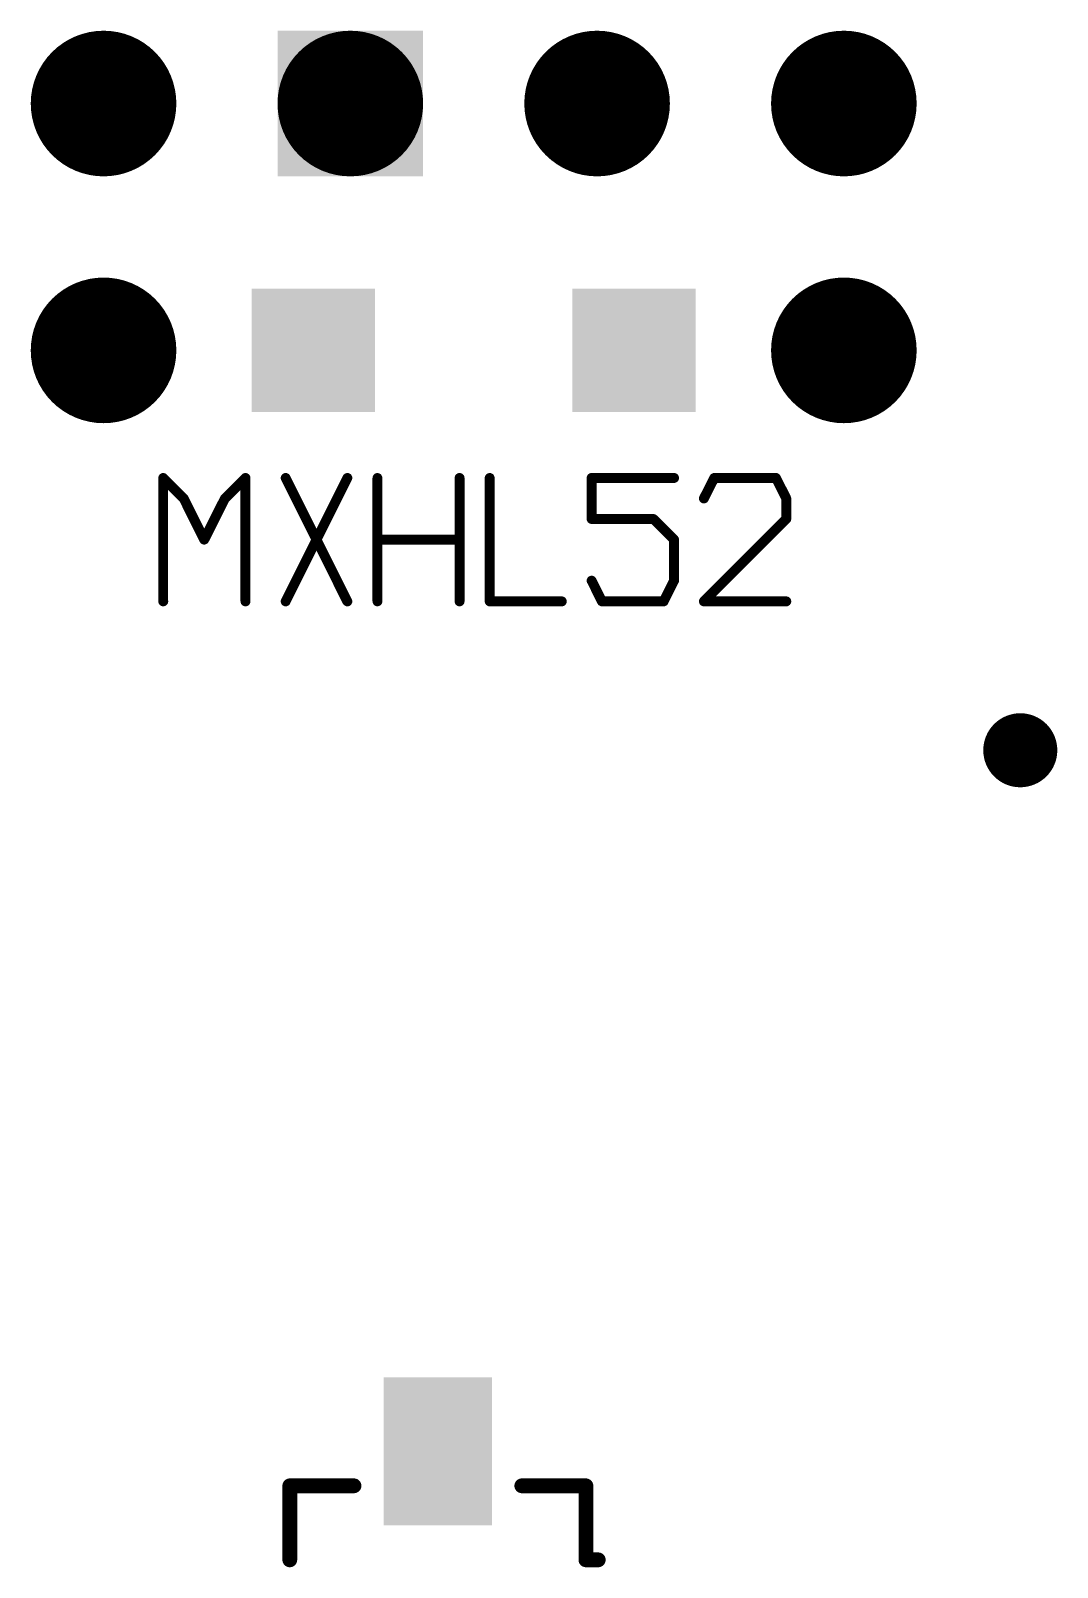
# Model space of a CAD drawing. Header units: millimetres. Extents: x 451 to 799, y 260 to 388.
# Drawn here: x 746.55 to 757.12, y 307.98 to 323.79 of the extents above; entities that cross this region are included whole.
import ezdxf

# ---------------------------------------------------------------- set-up
doc = ezdxf.new("R2010")
doc.units = ezdxf.units.MM
for name, color, linetype in [('3_A_', 4, 'Continuous'), ('4_A_', 54, 'Continuous'), ('5_A_', 7, 'Continuous'), ('8_A_', 3, 'Continuous')]:
    doc.layers.add(name, color=color, linetype=linetype)

# ---------------------------------------------------------------- blocks, each defined once
blk = doc.blocks.new('D24ROUND1_4986X1_4986')
blk.add_lwpolyline([(0.37465, 0, 0.7493, 0.7493, 1), (-0.37465, 0, 0.7493, 0.7493, 1), (0.37465, 0, 0.7493, 0.7493, 0)], format="xyseb")
blk = doc.blocks.new('D28RECTANGLE1_1176X1_524')
blk.add_solid([(-0.5588, -0.762), (0.5588, -0.762), (-0.5588, 0.762), (0.5588, 0.762)])
blk = doc.blocks.new('D35ROUND0_762X0_762')
blk.add_lwpolyline([(0.1905, 0, 0.381, 0.381, 1), (-0.1905, 0, 0.381, 0.381, 1), (0.1905, 0, 0.381, 0.381, 0)], format="xyseb")
blk = doc.blocks.new('D16SQUARE1_27X1_27')
blk.add_solid([(-0.635, -0.635), (0.635, -0.635), (-0.635, 0.635), (0.635, 0.635)])
blk = doc.blocks.new('D41SQUARE1_4986X1_4986')
blk.add_solid([(-0.7493, -0.7493), (0.7493, -0.7493), (-0.7493, 0.7493), (0.7493, 0.7493)])
blk = doc.blocks.new('D47ROUND0_381X0_381')
blk.add_lwpolyline([(0.09525, 0, 0.1905, 0.1905, 1), (-0.09525, 0, 0.1905, 0.1905, 1), (0.09525, 0, 0.1905, 0.1905, 0)], format="xyseb")

msp = doc.modelspace()

# ---------------------------------------------------------------- linework, layer by layer
at = {"layer": '5_A_'}
for points in [[(748.128, 318.981, 0.102, 0.102, 0), (747.917, 319.192, 0.102, 0.102, 0)], [(747.917, 319.192, 0.102, 0.102, 0), (747.917, 317.922, 0.102, 0.102, 0)], [(748.763, 319.192, 0.102, 0.102, 0), (748.552, 318.981, 0.102, 0.102, 0)], [(748.763, 317.922, 0.102, 0.102, 0), (748.763, 319.192, 0.102, 0.102, 0)], [(749.812, 317.922, 0.102, 0.102, 0), (749.177, 319.192, 0.102, 0.102, 0)], [(749.812, 319.192, 0.102, 0.102, 0), (749.177, 317.922, 0.102, 0.102, 0)], [(750.122, 317.922, 0.102, 0.102, 0), (750.122, 319.192, 0.102, 0.102, 0)], [(750.968, 317.922, 0.102, 0.102, 0), (750.968, 319.192, 0.102, 0.102, 0)], [(751.278, 317.922, 0.102, 0.102, 0), (751.278, 319.192, 0.102, 0.102, 0)], [(752.327, 318.77, 0.102, 0.102, 0), (752.327, 319.192, 0.102, 0.102, 0)], [(752.327, 319.192, 0.102, 0.102, 0), (753.175, 319.192, 0.102, 0.102, 0)], [(753.589, 319.192, 0.102, 0.102, 0), (753.482, 318.981, 0.102, 0.102, 0)], [(754.224, 319.192, 0.102, 0.102, 0), (753.589, 319.192, 0.102, 0.102, 0)], [(754.331, 318.981, 0.102, 0.102, 0), (754.224, 319.192, 0.102, 0.102, 0)], [(748.339, 318.557, 0.102, 0.102, 0), (748.128, 318.981, 0.102, 0.102, 0)], [(748.552, 318.981, 0.102, 0.102, 0), (748.339, 318.557, 0.102, 0.102, 0)], [(754.331, 318.77, 0.102, 0.102, 0), (754.331, 318.981, 0.102, 0.102, 0)], [(752.962, 318.77, 0.102, 0.102, 0), (752.327, 318.77, 0.102, 0.102, 0)], [(753.175, 318.557, 0.102, 0.102, 0), (752.962, 318.77, 0.102, 0.102, 0)], [(753.482, 317.922, 0.102, 0.102, 0), (754.331, 318.77, 0.102, 0.102, 0)], [(750.968, 318.557, 0.102, 0.102, 0), (750.122, 318.557, 0.102, 0.102, 0)], [(753.175, 318.135, 0.102, 0.102, 0), (753.175, 318.557, 0.102, 0.102, 0)], [(752.327, 318.135, 0.102, 0.102, 0), (752.433, 317.922, 0.102, 0.102, 0)], [(753.068, 317.922, 0.102, 0.102, 0), (753.175, 318.135, 0.102, 0.102, 0)], [(752.019, 317.922, 0.102, 0.102, 0), (751.278, 317.922, 0.102, 0.102, 0)], [(752.433, 317.922, 0.102, 0.102, 0), (753.068, 317.922, 0.102, 0.102, 0)], [(754.331, 317.922, 0.102, 0.102, 0), (753.482, 317.922, 0.102, 0.102, 0)], [(749.881, 308.821, 0.152, 0.152, 0), (749.22, 308.821, 0.152, 0.152, 0)], [(749.22, 308.821, 0.152, 0.152, 0), (749.22, 308.059, 0.152, 0.152, 0)], [(752.268, 308.821, 0.152, 0.152, 0), (751.608, 308.821, 0.152, 0.152, 0)], [(752.268, 308.059, 0.152, 0.152, 0), (752.268, 308.821, 0.152, 0.152, 0)], [(752.395, 308.059, 0.152, 0.152, 0), (752.268, 308.059, 0.152, 0.152, 0)]]:
    msp.add_lwpolyline(points, format="xyseb", dxfattribs=at)
for points in [[(747.892, 319.192, 0.0508, 0.0508, 1), (747.943, 319.192, 0.0508, 0.0508, 1), (747.892, 319.192, 0.0508, 0.0508, 0)], [(747.892, 319.192, 0.0508, 0.0508, 1), (747.943, 319.192, 0.0508, 0.0508, 1), (747.892, 319.192, 0.0508, 0.0508, 0)], [(747.892, 319.192, 0.0508, 0.0508, 1), (747.943, 319.192, 0.0508, 0.0508, 1), (747.892, 319.192, 0.0508, 0.0508, 0)], [(748.738, 319.192, 0.0508, 0.0508, 1), (748.789, 319.192, 0.0508, 0.0508, 1), (748.738, 319.192, 0.0508, 0.0508, 0)], [(748.738, 319.192, 0.0508, 0.0508, 1), (748.789, 319.192, 0.0508, 0.0508, 1), (748.738, 319.192, 0.0508, 0.0508, 0)], [(748.738, 319.192, 0.0508, 0.0508, 1), (748.789, 319.192, 0.0508, 0.0508, 1), (748.738, 319.192, 0.0508, 0.0508, 0)], [(749.152, 319.192, 0.0508, 0.0508, 1), (749.203, 319.192, 0.0508, 0.0508, 1), (749.152, 319.192, 0.0508, 0.0508, 0)], [(749.152, 319.192, 0.0508, 0.0508, 1), (749.203, 319.192, 0.0508, 0.0508, 1), (749.152, 319.192, 0.0508, 0.0508, 0)], [(749.787, 319.192, 0.0508, 0.0508, 1), (749.838, 319.192, 0.0508, 0.0508, 1), (749.787, 319.192, 0.0508, 0.0508, 0)], [(750.097, 319.192, 0.0508, 0.0508, 1), (750.147, 319.192, 0.0508, 0.0508, 1), (750.097, 319.192, 0.0508, 0.0508, 0)], [(750.097, 319.192, 0.0508, 0.0508, 1), (750.147, 319.192, 0.0508, 0.0508, 1), (750.097, 319.192, 0.0508, 0.0508, 0)], [(750.942, 319.192, 0.0508, 0.0508, 1), (750.993, 319.192, 0.0508, 0.0508, 1), (750.942, 319.192, 0.0508, 0.0508, 0)], [(750.942, 319.192, 0.0508, 0.0508, 1), (750.993, 319.192, 0.0508, 0.0508, 1), (750.942, 319.192, 0.0508, 0.0508, 0)], [(751.252, 319.192, 0.0508, 0.0508, 1), (751.303, 319.192, 0.0508, 0.0508, 1), (751.252, 319.192, 0.0508, 0.0508, 0)], [(751.252, 319.192, 0.0508, 0.0508, 1), (751.303, 319.192, 0.0508, 0.0508, 1), (751.252, 319.192, 0.0508, 0.0508, 0)], [(752.301, 319.192, 0.0508, 0.0508, 1), (752.352, 319.192, 0.0508, 0.0508, 1), (752.301, 319.192, 0.0508, 0.0508, 0)], [(752.301, 319.192, 0.0508, 0.0508, 1), (752.352, 319.192, 0.0508, 0.0508, 1), (752.301, 319.192, 0.0508, 0.0508, 0)], [(752.301, 319.192, 0.0508, 0.0508, 1), (752.352, 319.192, 0.0508, 0.0508, 1), (752.301, 319.192, 0.0508, 0.0508, 0)], [(753.15, 319.192, 0.0508, 0.0508, 1), (753.201, 319.192, 0.0508, 0.0508, 1), (753.15, 319.192, 0.0508, 0.0508, 0)], [(753.15, 319.192, 0.0508, 0.0508, 1), (753.201, 319.192, 0.0508, 0.0508, 1), (753.15, 319.192, 0.0508, 0.0508, 0)], [(753.564, 319.192, 0.0508, 0.0508, 1), (753.615, 319.192, 0.0508, 0.0508, 1), (753.564, 319.192, 0.0508, 0.0508, 0)], [(753.564, 319.192, 0.0508, 0.0508, 1), (753.615, 319.192, 0.0508, 0.0508, 1), (753.564, 319.192, 0.0508, 0.0508, 0)], [(753.564, 319.192, 0.0508, 0.0508, 1), (753.615, 319.192, 0.0508, 0.0508, 1), (753.564, 319.192, 0.0508, 0.0508, 0)], [(754.199, 319.192, 0.0508, 0.0508, 1), (754.25, 319.192, 0.0508, 0.0508, 1), (754.199, 319.192, 0.0508, 0.0508, 0)], [(754.199, 319.192, 0.0508, 0.0508, 1), (754.25, 319.192, 0.0508, 0.0508, 1), (754.199, 319.192, 0.0508, 0.0508, 0)], [(754.199, 319.192, 0.0508, 0.0508, 1), (754.25, 319.192, 0.0508, 0.0508, 1), (754.199, 319.192, 0.0508, 0.0508, 0)], [(748.103, 318.981, 0.0508, 0.0508, 1), (748.154, 318.981, 0.0508, 0.0508, 1), (748.103, 318.981, 0.0508, 0.0508, 0)], [(748.103, 318.981, 0.0508, 0.0508, 1), (748.154, 318.981, 0.0508, 0.0508, 1), (748.103, 318.981, 0.0508, 0.0508, 0)], [(748.103, 318.981, 0.0508, 0.0508, 1), (748.154, 318.981, 0.0508, 0.0508, 1), (748.103, 318.981, 0.0508, 0.0508, 0)], [(748.527, 318.981, 0.0508, 0.0508, 1), (748.578, 318.981, 0.0508, 0.0508, 1), (748.527, 318.981, 0.0508, 0.0508, 0)], [(748.527, 318.981, 0.0508, 0.0508, 1), (748.578, 318.981, 0.0508, 0.0508, 1), (748.527, 318.981, 0.0508, 0.0508, 0)], [(748.527, 318.981, 0.0508, 0.0508, 1), (748.578, 318.981, 0.0508, 0.0508, 1), (748.527, 318.981, 0.0508, 0.0508, 0)], [(753.457, 318.981, 0.0508, 0.0508, 1), (753.508, 318.981, 0.0508, 0.0508, 1), (753.457, 318.981, 0.0508, 0.0508, 0)], [(753.457, 318.981, 0.0508, 0.0508, 1), (753.508, 318.981, 0.0508, 0.0508, 1), (753.457, 318.981, 0.0508, 0.0508, 0)], [(754.305, 318.981, 0.0508, 0.0508, 1), (754.356, 318.981, 0.0508, 0.0508, 1), (754.305, 318.981, 0.0508, 0.0508, 0)], [(754.305, 318.981, 0.0508, 0.0508, 1), (754.356, 318.981, 0.0508, 0.0508, 1), (754.305, 318.981, 0.0508, 0.0508, 0)], [(754.305, 318.981, 0.0508, 0.0508, 1), (754.356, 318.981, 0.0508, 0.0508, 1), (754.305, 318.981, 0.0508, 0.0508, 0)], [(752.301, 318.77, 0.0508, 0.0508, 1), (752.352, 318.77, 0.0508, 0.0508, 1), (752.301, 318.77, 0.0508, 0.0508, 0)], [(752.301, 318.77, 0.0508, 0.0508, 1), (752.352, 318.77, 0.0508, 0.0508, 1), (752.301, 318.77, 0.0508, 0.0508, 0)], [(752.301, 318.77, 0.0508, 0.0508, 1), (752.352, 318.77, 0.0508, 0.0508, 1), (752.301, 318.77, 0.0508, 0.0508, 0)], [(752.936, 318.77, 0.0508, 0.0508, 1), (752.987, 318.77, 0.0508, 0.0508, 1), (752.936, 318.77, 0.0508, 0.0508, 0)], [(752.936, 318.77, 0.0508, 0.0508, 1), (752.987, 318.77, 0.0508, 0.0508, 1), (752.936, 318.77, 0.0508, 0.0508, 0)], [(752.936, 318.77, 0.0508, 0.0508, 1), (752.987, 318.77, 0.0508, 0.0508, 1), (752.936, 318.77, 0.0508, 0.0508, 0)], [(754.305, 318.77, 0.0508, 0.0508, 1), (754.356, 318.77, 0.0508, 0.0508, 1), (754.305, 318.77, 0.0508, 0.0508, 0)], [(754.305, 318.77, 0.0508, 0.0508, 1), (754.356, 318.77, 0.0508, 0.0508, 1), (754.305, 318.77, 0.0508, 0.0508, 0)], [(754.305, 318.77, 0.0508, 0.0508, 1), (754.356, 318.77, 0.0508, 0.0508, 1), (754.305, 318.77, 0.0508, 0.0508, 0)], [(748.314, 318.557, 0.0508, 0.0508, 1), (748.364, 318.557, 0.0508, 0.0508, 1), (748.314, 318.557, 0.0508, 0.0508, 0)], [(748.314, 318.557, 0.0508, 0.0508, 1), (748.364, 318.557, 0.0508, 0.0508, 1), (748.314, 318.557, 0.0508, 0.0508, 0)], [(748.314, 318.557, 0.0508, 0.0508, 1), (748.364, 318.557, 0.0508, 0.0508, 1), (748.314, 318.557, 0.0508, 0.0508, 0)], [(750.097, 318.557, 0.0508, 0.0508, 1), (750.147, 318.557, 0.0508, 0.0508, 1), (750.097, 318.557, 0.0508, 0.0508, 0)], [(750.097, 318.557, 0.0508, 0.0508, 1), (750.147, 318.557, 0.0508, 0.0508, 1), (750.097, 318.557, 0.0508, 0.0508, 0)], [(750.942, 318.557, 0.0508, 0.0508, 1), (750.993, 318.557, 0.0508, 0.0508, 1), (750.942, 318.557, 0.0508, 0.0508, 0)], [(753.15, 318.557, 0.0508, 0.0508, 1), (753.201, 318.557, 0.0508, 0.0508, 1), (753.15, 318.557, 0.0508, 0.0508, 0)], [(753.15, 318.557, 0.0508, 0.0508, 1), (753.201, 318.557, 0.0508, 0.0508, 1), (753.15, 318.557, 0.0508, 0.0508, 0)], [(753.15, 318.557, 0.0508, 0.0508, 1), (753.201, 318.557, 0.0508, 0.0508, 1), (753.15, 318.557, 0.0508, 0.0508, 0)], [(752.301, 318.135, 0.0508, 0.0508, 1), (752.352, 318.135, 0.0508, 0.0508, 1), (752.301, 318.135, 0.0508, 0.0508, 0)], [(753.15, 318.135, 0.0508, 0.0508, 1), (753.201, 318.135, 0.0508, 0.0508, 1), (753.15, 318.135, 0.0508, 0.0508, 0)], [(753.15, 318.135, 0.0508, 0.0508, 1), (753.201, 318.135, 0.0508, 0.0508, 1), (753.15, 318.135, 0.0508, 0.0508, 0)], [(753.15, 318.135, 0.0508, 0.0508, 1), (753.201, 318.135, 0.0508, 0.0508, 1), (753.15, 318.135, 0.0508, 0.0508, 0)], [(747.892, 317.922, 0.0508, 0.0508, 1), (747.943, 317.922, 0.0508, 0.0508, 1), (747.892, 317.922, 0.0508, 0.0508, 0)], [(747.892, 317.922, 0.0508, 0.0508, 1), (747.943, 317.922, 0.0508, 0.0508, 1), (747.892, 317.922, 0.0508, 0.0508, 0)], [(748.738, 317.922, 0.0508, 0.0508, 1), (748.789, 317.922, 0.0508, 0.0508, 1), (748.738, 317.922, 0.0508, 0.0508, 0)], [(749.152, 317.922, 0.0508, 0.0508, 1), (749.203, 317.922, 0.0508, 0.0508, 1), (749.152, 317.922, 0.0508, 0.0508, 0)], [(749.152, 317.922, 0.0508, 0.0508, 1), (749.203, 317.922, 0.0508, 0.0508, 1), (749.152, 317.922, 0.0508, 0.0508, 0)], [(749.787, 317.922, 0.0508, 0.0508, 1), (749.838, 317.922, 0.0508, 0.0508, 1), (749.787, 317.922, 0.0508, 0.0508, 0)], [(750.097, 317.922, 0.0508, 0.0508, 1), (750.147, 317.922, 0.0508, 0.0508, 1), (750.097, 317.922, 0.0508, 0.0508, 0)], [(750.942, 317.922, 0.0508, 0.0508, 1), (750.993, 317.922, 0.0508, 0.0508, 1), (750.942, 317.922, 0.0508, 0.0508, 0)], [(751.252, 317.922, 0.0508, 0.0508, 1), (751.303, 317.922, 0.0508, 0.0508, 1), (751.252, 317.922, 0.0508, 0.0508, 0)], [(751.252, 317.922, 0.0508, 0.0508, 1), (751.303, 317.922, 0.0508, 0.0508, 1), (751.252, 317.922, 0.0508, 0.0508, 0)], [(751.252, 317.922, 0.0508, 0.0508, 1), (751.303, 317.922, 0.0508, 0.0508, 1), (751.252, 317.922, 0.0508, 0.0508, 0)], [(751.994, 317.922, 0.0508, 0.0508, 1), (752.045, 317.922, 0.0508, 0.0508, 1), (751.994, 317.922, 0.0508, 0.0508, 0)], [(752.408, 317.922, 0.0508, 0.0508, 1), (752.459, 317.922, 0.0508, 0.0508, 1), (752.408, 317.922, 0.0508, 0.0508, 0)], [(752.408, 317.922, 0.0508, 0.0508, 1), (752.459, 317.922, 0.0508, 0.0508, 1), (752.408, 317.922, 0.0508, 0.0508, 0)], [(752.408, 317.922, 0.0508, 0.0508, 1), (752.459, 317.922, 0.0508, 0.0508, 1), (752.408, 317.922, 0.0508, 0.0508, 0)], [(753.043, 317.922, 0.0508, 0.0508, 1), (753.094, 317.922, 0.0508, 0.0508, 1), (753.043, 317.922, 0.0508, 0.0508, 0)], [(753.043, 317.922, 0.0508, 0.0508, 1), (753.094, 317.922, 0.0508, 0.0508, 1), (753.043, 317.922, 0.0508, 0.0508, 0)], [(753.043, 317.922, 0.0508, 0.0508, 1), (753.094, 317.922, 0.0508, 0.0508, 1), (753.043, 317.922, 0.0508, 0.0508, 0)], [(753.457, 317.922, 0.0508, 0.0508, 1), (753.508, 317.922, 0.0508, 0.0508, 1), (753.457, 317.922, 0.0508, 0.0508, 0)], [(753.457, 317.922, 0.0508, 0.0508, 1), (753.508, 317.922, 0.0508, 0.0508, 1), (753.457, 317.922, 0.0508, 0.0508, 0)], [(753.457, 317.922, 0.0508, 0.0508, 1), (753.508, 317.922, 0.0508, 0.0508, 1), (753.457, 317.922, 0.0508, 0.0508, 0)], [(754.305, 317.922, 0.0508, 0.0508, 1), (754.356, 317.922, 0.0508, 0.0508, 1), (754.305, 317.922, 0.0508, 0.0508, 0)], [(749.182, 308.821, 0.0762, 0.0762, 1), (749.258, 308.821, 0.0762, 0.0762, 1), (749.182, 308.821, 0.0762, 0.0762, 0)], [(749.182, 308.821, 0.0762, 0.0762, 1), (749.258, 308.821, 0.0762, 0.0762, 1), (749.182, 308.821, 0.0762, 0.0762, 0)], [(749.182, 308.821, 0.0762, 0.0762, 1), (749.258, 308.821, 0.0762, 0.0762, 1), (749.182, 308.821, 0.0762, 0.0762, 0)], [(749.843, 308.821, 0.0762, 0.0762, 1), (749.919, 308.821, 0.0762, 0.0762, 1), (749.843, 308.821, 0.0762, 0.0762, 0)], [(751.57, 308.821, 0.0762, 0.0762, 1), (751.646, 308.821, 0.0762, 0.0762, 1), (751.57, 308.821, 0.0762, 0.0762, 0)], [(751.57, 308.821, 0.0762, 0.0762, 1), (751.646, 308.821, 0.0762, 0.0762, 1), (751.57, 308.821, 0.0762, 0.0762, 0)], [(752.23, 308.821, 0.0762, 0.0762, 1), (752.306, 308.821, 0.0762, 0.0762, 1), (752.23, 308.821, 0.0762, 0.0762, 0)], [(752.23, 308.821, 0.0762, 0.0762, 1), (752.306, 308.821, 0.0762, 0.0762, 1), (752.23, 308.821, 0.0762, 0.0762, 0)], [(752.23, 308.821, 0.0762, 0.0762, 1), (752.306, 308.821, 0.0762, 0.0762, 1), (752.23, 308.821, 0.0762, 0.0762, 0)], [(749.182, 308.059, 0.0762, 0.0762, 1), (749.258, 308.059, 0.0762, 0.0762, 1), (749.182, 308.059, 0.0762, 0.0762, 0)], [(749.182, 308.059, 0.0762, 0.0762, 1), (749.258, 308.059, 0.0762, 0.0762, 1), (749.182, 308.059, 0.0762, 0.0762, 0)], [(752.23, 308.059, 0.0762, 0.0762, 1), (752.306, 308.059, 0.0762, 0.0762, 1), (752.23, 308.059, 0.0762, 0.0762, 0)], [(752.23, 308.059, 0.0762, 0.0762, 1), (752.306, 308.059, 0.0762, 0.0762, 1), (752.23, 308.059, 0.0762, 0.0762, 0)], [(752.23, 308.059, 0.0762, 0.0762, 1), (752.306, 308.059, 0.0762, 0.0762, 1), (752.23, 308.059, 0.0762, 0.0762, 0)], [(752.357, 308.059, 0.0762, 0.0762, 1), (752.433, 308.059, 0.0762, 0.0762, 1), (752.357, 308.059, 0.0762, 0.0762, 0)]]:
    msp.add_lwpolyline(points, format="xyseb", close=True, dxfattribs=at)

# ---------------------------------------------------------------- block references
at = {"layer": '3_A_'}
for name, p in [('D24ROUND1_4986X1_4986', (747.303, 323.045)), ('D24ROUND1_4986X1_4986', (749.843, 323.045)), ('D24ROUND1_4986X1_4986', (752.383, 323.045)), ('D24ROUND1_4986X1_4986', (754.923, 323.045)), ('D24ROUND1_4986X1_4986', (747.303, 320.505)), ('D24ROUND1_4986X1_4986', (754.923, 320.505)), ('D35ROUND0_762X0_762', (756.739, 316.39)), ('D28RECTANGLE1_1176X1_524', (750.744, 309.176))]:
    msp.add_blockref(name, p, dxfattribs=at)
at = {"layer": '4_A_'}
for name, p in [('D24ROUND1_4986X1_4986', (747.303, 323.045)), ('D41SQUARE1_4986X1_4986', (749.843, 323.045)), ('D24ROUND1_4986X1_4986', (752.383, 323.045)), ('D24ROUND1_4986X1_4986', (754.923, 323.045)), ('D24ROUND1_4986X1_4986', (747.303, 320.505)), ('D16SQUARE1_27X1_27', (749.462, 320.505)), ('D16SQUARE1_27X1_27', (752.764, 320.505)), ('D24ROUND1_4986X1_4986', (754.923, 320.505)), ('D35ROUND0_762X0_762', (756.739, 316.39))]:
    msp.add_blockref(name, p, dxfattribs=at)
at = {"layer": '8_A_'}
msp.add_blockref('D47ROUND0_381X0_381', (756.739, 316.39), dxfattribs=at)

doc.saveas('drawing.dxf')
